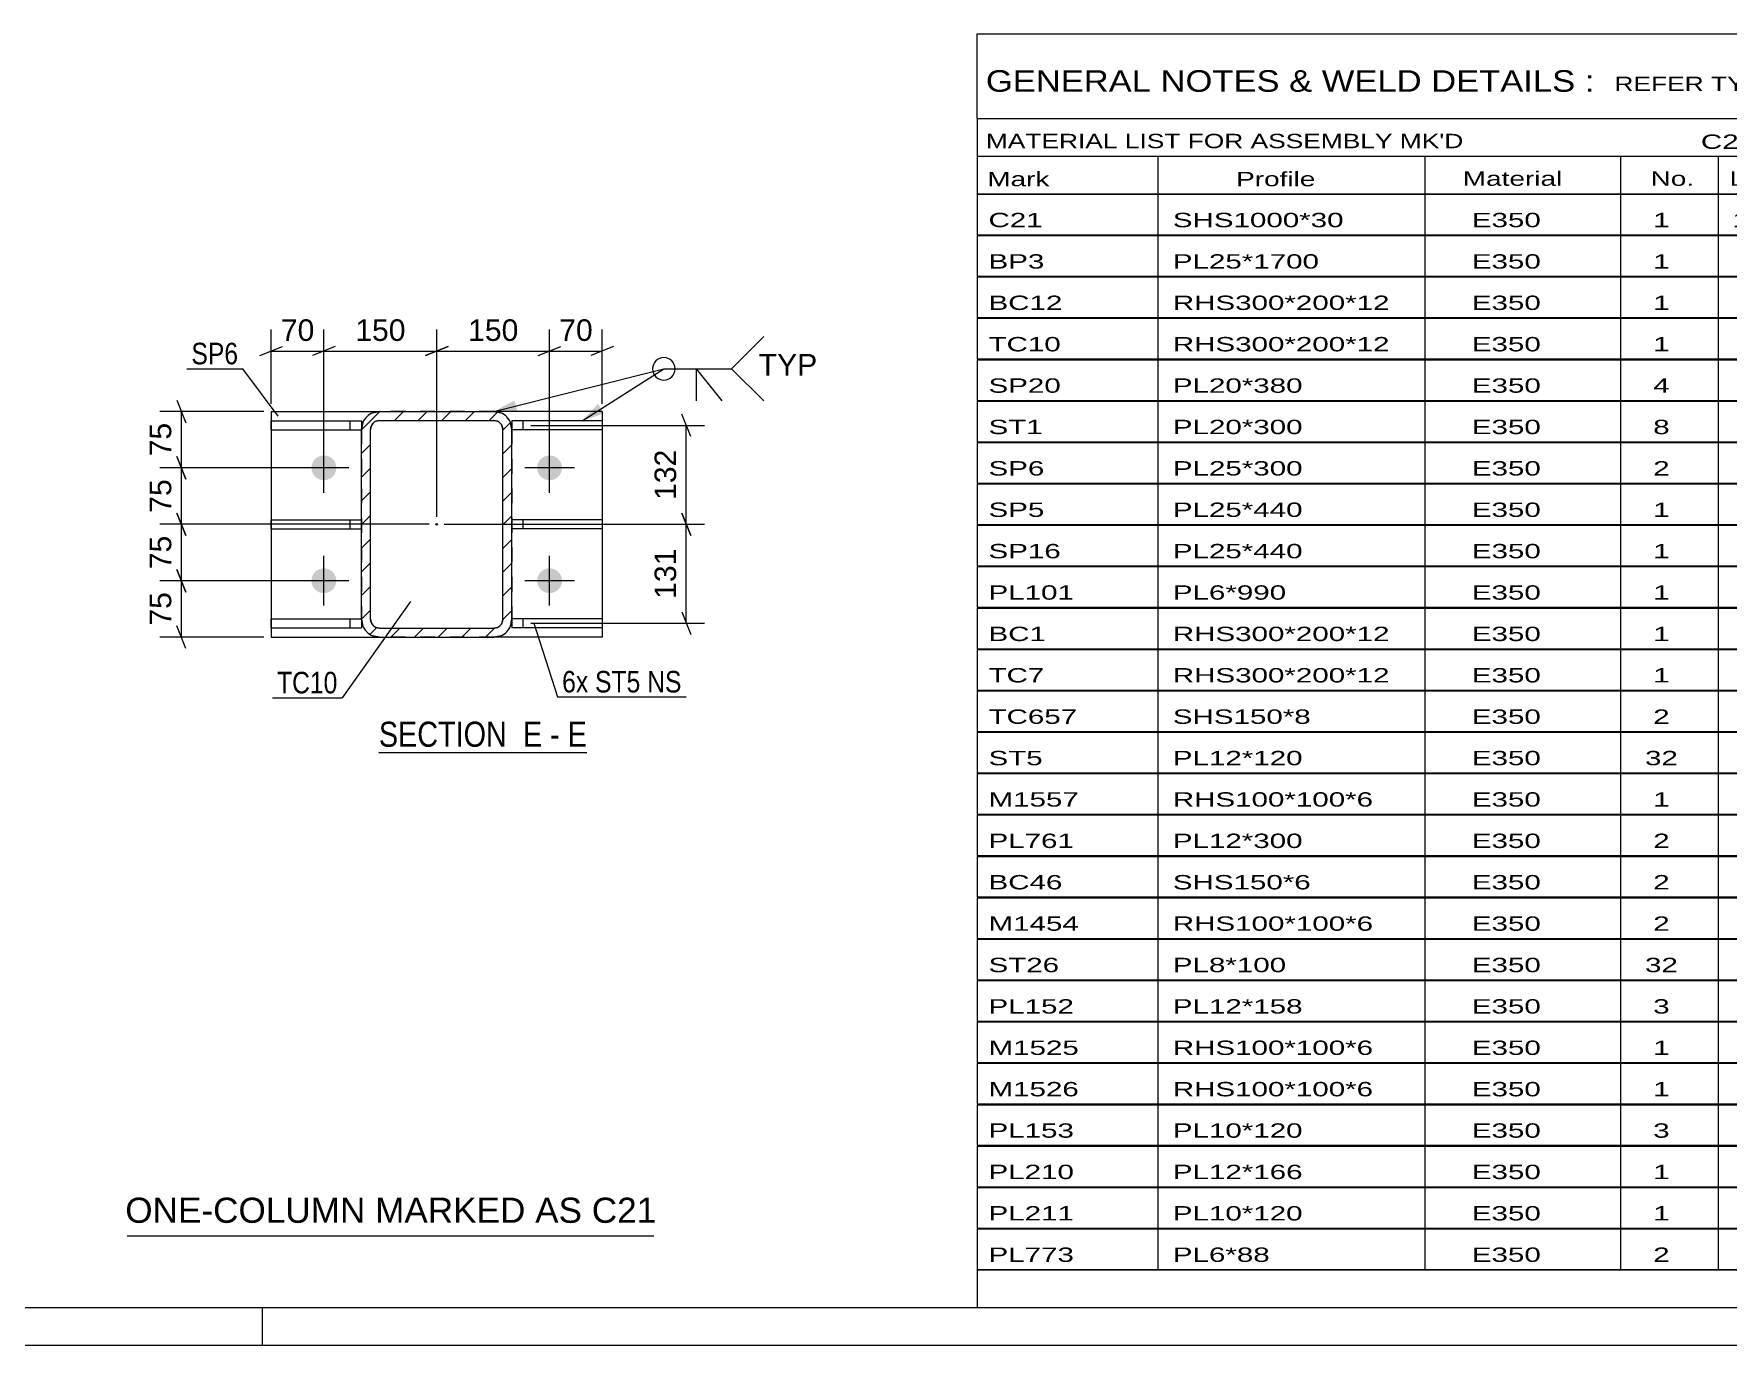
# Model space of a CAD drawing. Header units: millimetres. Extents: x -213 to 628, y -245 to 349.
# Drawn here: x 177.6 to 402.8, y -244.9 to -70.7 of the extents above; entities that cross this region are included whole.
import ezdxf

# ---------------------------------------------------------------- set-up
doc = ezdxf.new("R2010")
doc.units = ezdxf.units.MM
doc.linetypes.add('DXK_LINE_DOT2', pattern=[3.9198, 1.9599, -1.9599])
doc.linetypes.add('DXK_LINE_DOT3', pattern=[5.9187, 2.979, -0.9799, 0.9799, -0.9799])
doc.styles.add('Arial', font='arial.ttf', dxfattribs={"height": 0.2})
doc.styles.add('Arial Narrow', font='ARIALN.TTF', dxfattribs={"height": 0.2})

# ---------------------------------------------------------------- blocks, each defined once
blk = doc.blocks.new('Unknown-339279055-1134')
at = {"color": 5, "linetype": 'Continuous'}
for p, q in [((-208.01, -239.93), (622.99, -239.93)), ((207.99, -244.93), (207.99, -239.93)), ((-213.01, -244.93), (627.99, -244.93))]:
    blk.add_line(p, q, dxfattribs=at)
blk = doc.blocks.new('Unknown-339279055-23 - 25397')
at = {"color": 6, "linetype": 'Continuous'}
blk.add_line((223.46, -166.17), (251.11, -166.17), dxfattribs=at)
at = {"color": 0, "linetype": 'Continuous'}
blk.add_wipeout([(241.57, -165.42), (241.57, -161.92), (223.46, -161.92), (223.46, -165.42)], dxfattribs=at)
at = {"color": 7, "linetype": 'Continuous', "style": 'Arial Narrow'}
blk.add_text('SECTION ', height=3.34, dxfattribs=at).set_placement((223.46, -165.42))
at = {"color": 0, "linetype": 'Continuous'}
blk.add_wipeout([(245.17, -165.42), (245.17, -161.92), (242.62, -161.92), (242.62, -165.42)], dxfattribs=at)
at = {"color": 7, "linetype": 'Continuous', "style": 'Arial Narrow'}
blk.add_text('E', height=3.34, dxfattribs=at).set_placement((242.62, -165.42))
at = {"color": 0, "linetype": 'Continuous'}
blk.add_wipeout([(247.5, -165.42), (247.5, -161.92), (246.22, -161.92), (246.22, -165.42)], dxfattribs=at)
at = {"color": 7, "linetype": 'Continuous', "style": 'Arial Narrow'}
blk.add_text('-', height=3.34, dxfattribs=at).set_placement((246.22, -165.42))
at = {"color": 0, "linetype": 'Continuous'}
blk.add_wipeout([(251.11, -165.42), (251.11, -161.92), (248.55, -161.92), (248.55, -165.42)], dxfattribs=at)
at = {"color": 7, "linetype": 'Continuous', "style": 'Arial Narrow'}
blk.add_text('E', height=3.34, dxfattribs=at).set_placement((248.55, -165.42))
blk = doc.blocks.new('Part-339279055-25435 - 25397')
at = {"color": 2, "linetype": 'Continuous'}
for p, q in [((209.15, -136.45), (209.15, -135.25)), ((209.15, -135.25), (221.15, -135.25)), ((209.15, -136.45), (221.15, -136.45))]:
    blk.add_line(p, q, dxfattribs=at)
at = {"color": 7, "linetype": 'DXK_LINE_DOT2'}
for p, q in [((219.65, -136.45), (219.65, -135.25)), ((221.15, -135.25), (221.15, -136.45))]:
    blk.add_line(p, q, dxfattribs=at)
blk = doc.blocks.new('Part-339279055-25403 - 25397')
at = {"linetype": 'Continuous'}
h = blk.add_hatch(dxfattribs=at)
h.set_pattern_fill('', scale=0.7, style=0, pattern_type=0)
h.set_pattern_definition([(45, (221.1531, -148.4467), (-1.57154, 1.57154), [])])
h.paths.add_polyline_path([(221.15, -123.25), (221.15, -148.45), (221.34, -149.37), (221.86, -150.14), (222.63, -150.66), (223.55, -150.85), (238.75, -150.85), (239.67, -150.66), (240.45, -150.14), (240.97, -149.37), (241.15, -148.45), (241.15, -123.25), (240.97, -122.33), (240.45, -121.55), (239.67, -121.03), (238.75, -120.85), (223.55, -120.85), (222.63, -121.03), (221.86, -121.55), (221.34, -122.33)])
h.paths.add_polyline_path([(222.7, -122.4), (223.09, -122.14), (223.55, -122.05), (238.75, -122.05), (239.21, -122.14), (239.6, -122.4), (239.86, -122.79), (239.95, -123.25), (239.95, -148.45), (239.86, -148.91), (239.6, -149.3), (239.21, -149.56), (238.75, -149.65), (223.55, -149.65), (223.09, -149.56), (222.7, -149.3), (222.44, -148.91), (222.35, -148.45), (222.35, -123.25), (222.44, -122.79)])
blk.add_hatch(color=246, dxfattribs=at).paths.add_polyline_path([(231.15, -135.95, -1), (231.15, -135.75, -1)])
at = {"color": 7, "linetype": 'DXK_LINE_DOT2'}
for p, q in [((222.63, -121.03), (223.55, -120.85)), ((223.55, -120.85), (238.75, -120.85)), ((238.75, -120.85), (239.67, -121.03)), ((221.15, -123.25), (221.34, -122.33)), ((221.15, -123.25), (221.15, -148.45)), ((222.44, -122.79), (222.35, -123.25)), ((222.35, -148.45), (222.35, -123.25)), ((223.55, -122.05), (223.09, -122.14)), ((223.55, -122.05), (238.75, -122.05)), ((239.21, -122.14), (238.75, -122.05)), ((239.95, -123.25), (239.86, -122.79)), ((239.95, -148.45), (239.95, -123.25)), ((240.97, -122.33), (241.15, -123.25)), ((241.15, -123.25), (241.15, -148.45)), ((221.34, -149.37), (221.15, -148.45)), ((222.35, -148.45), (222.44, -148.91)), ((239.86, -148.91), (239.95, -148.45)), ((241.15, -148.45), (240.97, -149.37)), ((223.55, -150.85), (222.63, -150.66)), ((223.09, -149.56), (223.55, -149.65)), ((223.55, -149.65), (238.75, -149.65)), ((223.55, -150.85), (238.75, -150.85)), ((238.75, -149.65), (239.21, -149.56)), ((239.67, -150.66), (238.75, -150.85))]:
    blk.add_line(p, q, dxfattribs=at)
at = {"color": 2, "linetype": 'Continuous'}
for p, q in [((223.55, -120.85), (222.63, -121.03)), ((223.55, -120.85), (238.75, -120.85)), ((239.67, -121.03), (238.75, -120.85)), ((221.34, -122.33), (221.15, -123.25)), ((221.15, -148.45), (221.15, -123.25)), ((222.35, -123.25), (222.44, -122.79)), ((222.35, -148.45), (222.35, -123.25)), ((223.09, -122.14), (223.55, -122.05)), ((223.55, -122.05), (238.75, -122.05)), ((238.75, -122.05), (239.21, -122.14)), ((239.86, -122.79), (239.95, -123.25)), ((239.95, -148.45), (239.95, -123.25)), ((241.15, -123.25), (240.97, -122.33)), ((241.15, -148.45), (241.15, -123.25)), ((221.15, -148.45), (221.34, -149.37)), ((222.44, -148.91), (222.35, -148.45)), ((239.95, -148.45), (239.86, -148.91)), ((240.97, -149.37), (241.15, -148.45)), ((222.63, -150.66), (223.55, -150.85)), ((223.55, -149.65), (223.09, -149.56)), ((223.55, -149.65), (238.75, -149.65)), ((223.55, -150.85), (238.75, -150.85)), ((239.21, -149.56), (238.75, -149.65)), ((238.75, -150.85), (239.67, -150.66))]:
    blk.add_line(p, q, dxfattribs=at)
at = {"color": 7, "linetype": 'DXK_LINE_DOT3'}
blk.add_line((231.15, -135.85), (231.15, -135.85), dxfattribs=at)
at = {"color": 246, "linetype": 'DXK_LINE_DOT2'}
blk.add_line((231.15, -135.85), (231.15, -135.85), dxfattribs=at)
at = {"color": 246, "linetype": 'Continuous'}
blk.add_circle((231.15, -135.85), 0.1, dxfattribs=at)
at = {"color": 7, "linetype": 'DXK_LINE_DOT2'}
for centre, radius, start, end in [((223.55, -123.25), 2.4, 112.5, 157.5), ((238.75, -123.25), 2.4, 22.5, 67.5), ((223.55, -123.25), 1.2, 112.5, 157.5), ((238.75, -123.25), 1.2, 22.5, 67.5), ((223.55, -148.45), 2.4, 202.5, 247.5), ((223.55, -148.45), 1.2, 202.5, 247.5), ((238.75, -148.45), 1.2, 292.5, 337.5), ((238.75, -148.45), 2.4, 292.5, 337.5)]:
    blk.add_arc(centre, radius, start, end, dxfattribs=at)
at = {"color": 2, "linetype": 'Continuous'}
for centre, radius, start, end in [((223.55, -123.25), 2.4, 112.5, 157.5), ((238.75, -123.25), 2.4, 22.5, 67.5), ((223.55, -123.25), 1.2, 112.5, 157.5), ((238.75, -123.25), 1.2, 22.5, 67.5), ((223.55, -148.45), 2.4, 202.5, 247.5), ((223.55, -148.45), 1.2, 202.5, 247.5), ((238.75, -148.45), 1.2, 292.5, 337.5), ((238.75, -148.45), 2.4, 292.5, 337.5)]:
    blk.add_arc(centre, radius, start, end, dxfattribs=at)
blk = doc.blocks.new('Part-339279055-25438 - 25397')
at = {"color": 2, "linetype": 'Continuous'}
for p, q in [((253.15, -135.25), (241.15, -135.25)), ((253.15, -136.45), (241.15, -136.45)), ((253.15, -135.25), (253.15, -136.45))]:
    blk.add_line(p, q, dxfattribs=at)
at = {"color": 7, "linetype": 'DXK_LINE_DOT2'}
for p, q in [((241.15, -135.25), (241.15, -136.45)), ((242.65, -136.45), (242.65, -135.25))]:
    blk.add_line(p, q, dxfattribs=at)
blk = doc.blocks.new('Part-339279055-25406 - 25397')
at = {"color": 2, "linetype": 'Continuous'}
for p, q in [((209.15, -120.85), (209.15, -150.85)), ((209.15, -120.85), (223.55, -120.85)), ((253.15, -120.85), (238.75, -120.85)), ((253.15, -120.85), (253.15, -150.85)), ((209.15, -150.85), (223.55, -150.85)), ((253.15, -150.85), (238.75, -150.85))]:
    blk.add_line(p, q, dxfattribs=at)
at = {"color": 7, "linetype": 'DXK_LINE_DOT2'}
for p, q in [((238.75, -120.85), (223.55, -120.85)), ((238.75, -150.85), (223.55, -150.85))]:
    blk.add_line(p, q, dxfattribs=at)
blk = doc.blocks.new('Part-339279055-25436 - 25397')
at = {"color": 2, "linetype": 'Continuous'}
for p, q in [((209.15, -123.3), (209.15, -122.1)), ((209.15, -122.1), (221.15, -122.1)), ((209.15, -123.3), (221.15, -123.3)), ((221.15, -122.1), (221.15, -123.25))]:
    blk.add_line(p, q, dxfattribs=at)
at = {"color": 7, "linetype": 'DXK_LINE_DOT2'}
for p, q in [((219.65, -123.3), (219.65, -122.1)), ((221.15, -123.25), (221.15, -123.3))]:
    blk.add_line(p, q, dxfattribs=at)
blk = doc.blocks.new('Part-339279055-25437 - 25397')
at = {"color": 2, "linetype": 'Continuous'}
for p, q in [((209.15, -149.6), (209.15, -148.4)), ((209.15, -148.4), (221.15, -148.4)), ((221.15, -148.45), (221.15, -149.6)), ((209.15, -149.6), (221.15, -149.6))]:
    blk.add_line(p, q, dxfattribs=at)
at = {"color": 7, "linetype": 'DXK_LINE_DOT2'}
for p, q in [((219.65, -149.6), (219.65, -148.4)), ((221.15, -148.45), (221.15, -148.4)), ((221.15, -148.4), (221.15, -148.45))]:
    blk.add_line(p, q, dxfattribs=at)
blk = doc.blocks.new('Part-339279055-25439 - 25397')
at = {"color": 2, "linetype": 'Continuous'}
for p, q in [((253.15, -122.1), (241.15, -122.1)), ((241.15, -122.1), (241.15, -123.25)), ((253.15, -123.3), (241.15, -123.3)), ((253.15, -122.1), (253.15, -123.3))]:
    blk.add_line(p, q, dxfattribs=at)
at = {"color": 7, "linetype": 'DXK_LINE_DOT2'}
for p, q in [((241.15, -123.25), (241.15, -123.3)), ((242.65, -123.3), (242.65, -122.1))]:
    blk.add_line(p, q, dxfattribs=at)
blk = doc.blocks.new('Part-339279055-25440 - 25397')
at = {"color": 2, "linetype": 'Continuous'}
for p, q in [((253.15, -148.4), (241.15, -148.4)), ((241.15, -148.45), (241.15, -149.6)), ((253.15, -148.4), (253.15, -149.6)), ((253.15, -149.6), (241.15, -149.6))]:
    blk.add_line(p, q, dxfattribs=at)
at = {"color": 7, "linetype": 'DXK_LINE_DOT2'}
for p, q in [((241.15, -148.45), (241.15, -148.4)), ((241.15, -148.4), (241.15, -148.45)), ((242.65, -149.6), (242.65, -148.4))]:
    blk.add_line(p, q, dxfattribs=at)
blk = doc.blocks.new('Bolt-339279055-25512 - 25397')
at = {"linetype": 'Continuous'}
for points in [[(214.5, -128.35, -1), (217.8, -128.35, -1)], [(244.5, -128.35, -1), (247.8, -128.35, -1)], [(214.5, -143.35, -1), (217.8, -143.35, -1)], [(244.5, -143.35, -1), (247.8, -143.35, -1)]]:
    blk.add_hatch(color=1, dxfattribs=at).paths.add_polyline_path(points)
at = {"color": 1, "linetype": 'Continuous'}
for p, q in [((216.15, -131.65), (216.15, -125.05)), ((246.15, -131.65), (246.15, -125.05)), ((219.45, -128.35), (212.85, -128.35)), ((249.45, -128.35), (242.85, -128.35)), ((216.15, -146.65), (216.15, -140.05)), ((246.15, -146.65), (246.15, -140.05)), ((219.45, -143.35), (212.85, -143.35)), ((249.45, -143.35), (242.85, -143.35))]:
    blk.add_line(p, q, dxfattribs=at)
blk = doc.blocks.new('StraightDimension-339279055-25718 - 25397')
at = {"color": 7, "linetype": 'Continuous'}
for p, q in [((209.15, -119.85), (209.15, -109.98)), ((216.15, -127.35), (216.15, -109.98)), ((207.65, -113.43), (210.65, -112.23)), ((217.65, -112.23), (214.65, -113.43)), ((209.15, -112.83), (216.15, -112.83))]:
    blk.add_line(p, q, dxfattribs=at)
at = {"color": 0}
blk.add_wipeout([(215.48, -112.08), (215.48, -107.88), (209.83, -107.88), (209.83, -112.08)], dxfattribs=at)
at = {"color": 3, "style": 'Arial'}
blk.add_text('70', height=2.865, dxfattribs=at).set_placement((210.43, -111.48))
blk = doc.blocks.new('StraightDimension-339279055-25862 - 25397')
at = {"color": 7, "linetype": 'Continuous'}
for p, q in [((264.92, -124.2), (263.72, -121.2)), ((243.65, -122.7), (266.72, -122.7)), ((264.32, -135.85), (264.32, -122.7)), ((263.72, -134.35), (264.92, -137.35)), ((232.15, -135.85), (266.72, -135.85))]:
    blk.add_line(p, q, dxfattribs=at)
at = {"color": 0}
blk.add_wipeout([(263.57, -125.34), (259.37, -125.34), (259.37, -133.21), (263.57, -133.21)], dxfattribs=at)
at = {"color": 3, "style": 'Arial'}
blk.add_text('132', height=2.865, rotation=90.0002, dxfattribs=at).set_placement((262.97, -132.61))
blk = doc.blocks.new('StraightDimension-339279055-25715 - 25397')
at = {"color": 7, "linetype": 'Continuous'}
for p, q in [((246.15, -127.35), (246.15, -109.98)), ((253.15, -119.85), (253.15, -109.98)), ((244.65, -113.43), (247.65, -112.23)), ((254.65, -112.23), (251.65, -113.43)), ((246.15, -112.83), (253.15, -112.83))]:
    blk.add_line(p, q, dxfattribs=at)
at = {"color": 0}
blk.add_wipeout([(252.48, -112.08), (252.48, -107.88), (246.83, -107.88), (246.83, -112.08)], dxfattribs=at)
at = {"color": 3, "style": 'Arial'}
blk.add_text('70', height=2.865, dxfattribs=at).set_placement((247.43, -111.48))
blk = doc.blocks.new('StraightDimension-339279055-25716 - 25397')
at = {"color": 7, "linetype": 'Continuous'}
for p, q in [((231.15, -134.85), (231.15, -109.98)), ((246.15, -127.35), (246.15, -109.98)), ((232.65, -112.23), (229.65, -113.43)), ((244.65, -113.43), (247.65, -112.23)), ((231.15, -112.83), (246.15, -112.83))]:
    blk.add_line(p, q, dxfattribs=at)
at = {"color": 0}
blk.add_wipeout([(242.59, -112.08), (242.59, -107.88), (234.72, -107.88), (234.72, -112.08)], dxfattribs=at)
at = {"color": 3, "style": 'Arial'}
blk.add_text('150', height=2.865, dxfattribs=at).set_placement((235.32, -111.48))
blk = doc.blocks.new('StraightDimension-339279055-25717 - 25397')
at = {"color": 7, "linetype": 'Continuous'}
for p, q in [((216.15, -127.35), (216.15, -109.98)), ((231.15, -134.85), (231.15, -109.98)), ((217.65, -112.23), (214.65, -113.43)), ((229.65, -113.43), (232.65, -112.23)), ((216.15, -112.83), (231.15, -112.83))]:
    blk.add_line(p, q, dxfattribs=at)
at = {"color": 0}
blk.add_wipeout([(227.59, -112.08), (227.59, -107.88), (219.72, -107.88), (219.72, -112.08)], dxfattribs=at)
at = {"color": 3, "style": 'Arial'}
blk.add_text('150', height=2.865, dxfattribs=at).set_placement((220.32, -111.48))
blk = doc.blocks.new('StraightDimension-339279055-25815 - 25397')
at = {"color": 7, "linetype": 'Continuous'}
for p, q in [((196.61, -119.35), (197.81, -122.35)), ((208.15, -120.85), (194.36, -120.85)), ((197.21, -128.35), (197.21, -120.85)), ((215.15, -128.35), (194.36, -128.35)), ((197.81, -129.85), (196.61, -126.85))]:
    blk.add_line(p, q, dxfattribs=at)
at = {"color": 0}
blk.add_wipeout([(196.46, -121.77), (192.26, -121.77), (192.26, -127.42), (196.46, -127.42)], dxfattribs=at)
at = {"color": 3, "style": 'Arial'}
blk.add_text('75', height=2.865, rotation=90.0002, dxfattribs=at).set_placement((195.86, -126.82))
blk = doc.blocks.new('StraightDimension-339279055-25816 - 25397')
at = {"color": 7, "linetype": 'Continuous'}
for p, q in [((215.15, -128.35), (194.36, -128.35)), ((196.61, -126.85), (197.81, -129.85)), ((197.21, -135.85), (197.21, -128.35)), ((197.81, -137.35), (196.61, -134.35)), ((230.15, -135.85), (194.36, -135.85))]:
    blk.add_line(p, q, dxfattribs=at)
at = {"color": 0}
blk.add_wipeout([(196.46, -129.27), (192.26, -129.27), (192.26, -134.92), (196.46, -134.92)], dxfattribs=at)
at = {"color": 3, "style": 'Arial'}
blk.add_text('75', height=2.865, rotation=90.0002, dxfattribs=at).set_placement((195.86, -134.32))
blk = doc.blocks.new('StraightDimension-339279055-25817 - 25397')
at = {"color": 7, "linetype": 'Continuous'}
for p, q in [((196.61, -134.35), (197.81, -137.35)), ((230.15, -135.85), (194.36, -135.85)), ((197.21, -143.35), (197.21, -135.85)), ((197.81, -144.85), (196.61, -141.85)), ((215.15, -143.35), (194.36, -143.35))]:
    blk.add_line(p, q, dxfattribs=at)
at = {"color": 0}
blk.add_wipeout([(196.46, -136.77), (192.26, -136.77), (192.26, -142.42), (196.46, -142.42)], dxfattribs=at)
at = {"color": 3, "style": 'Arial'}
blk.add_text('75', height=2.865, rotation=90.0002, dxfattribs=at).set_placement((195.86, -141.82))
blk = doc.blocks.new('StraightDimension-339279055-25818 - 25397')
at = {"color": 7, "linetype": 'Continuous'}
for p, q in [((196.61, -141.85), (197.81, -144.85)), ((215.15, -143.35), (194.36, -143.35)), ((197.21, -150.85), (197.21, -143.35)), ((208.15, -150.85), (194.36, -150.85)), ((197.81, -152.35), (196.61, -149.35))]:
    blk.add_line(p, q, dxfattribs=at)
at = {"color": 0}
blk.add_wipeout([(196.46, -144.27), (192.26, -144.27), (192.26, -149.92), (196.46, -149.92)], dxfattribs=at)
at = {"color": 3, "style": 'Arial'}
blk.add_text('75', height=2.865, rotation=90.0002, dxfattribs=at).set_placement((195.86, -149.32))
blk = doc.blocks.new('StraightDimension-339279055-25863 - 25397')
at = {"color": 7, "linetype": 'Continuous'}
for p, q in [((264.92, -137.35), (263.72, -134.35)), ((232.15, -135.85), (266.72, -135.85)), ((264.32, -149), (264.32, -135.85)), ((263.72, -147.5), (264.92, -150.5)), ((243.65, -149), (266.72, -149))]:
    blk.add_line(p, q, dxfattribs=at)
at = {"color": 0}
blk.add_wipeout([(263.57, -138.49), (259.37, -138.49), (259.37, -146.36), (263.57, -146.36)], dxfattribs=at)
at = {"color": 3, "style": 'Arial'}
blk.add_text('131', height=2.865, rotation=90.0002, dxfattribs=at).set_placement((262.97, -145.76))
blk = doc.blocks.new('Unknown-339279055-30834')
at = {"color": 7, "linetype": 'Continuous'}
blk.add_line((189.99, -230.43), (259.99, -230.43), dxfattribs=at)
at = {"color": 7, "style": 'Arial'}
blk.add_text('ONE-COLUMN MARKED AS C21', height=3.3428, dxfattribs=at).set_placement((189.75, -228.68))
blk = doc.blocks.new('Unknown-339279055-30833')
at = {"color": 7, "linetype": 'Continuous'}
for p, q in [((302.99, -70.68), (462.99, -70.68)), ((302.99, -81.93), (302.99, -70.68)), ((462.99, -70.68), (462.99, -81.93)), ((302.99, -81.93), (462.99, -81.93)), ((302.99, -81.93), (302.99, -86.93)), ((462.99, -81.93), (462.99, -86.93)), ((302.99, -86.93), (462.99, -86.93)), ((302.99, -86.93), (302.99, -91.93)), ((326.99, -86.93), (326.99, -91.93)), ((362.49, -86.93), (362.49, -91.93)), ((388.49, -86.93), (388.49, -91.93)), ((401.49, -86.93), (401.49, -91.93)), ((418.99, -86.93), (418.99, -91.93)), ((440.99, -86.93), (440.99, -91.93)), ((462.99, -86.93), (462.99, -91.93)), ((302.99, -91.93), (462.99, -91.93)), ((302.99, -91.98), (302.99, -97.38)), ((302.99, -91.98), (462.99, -91.98)), ((326.99, -91.93), (326.99, -97.43)), ((362.49, -91.93), (362.49, -97.43)), ((388.49, -91.93), (388.49, -97.43)), ((401.49, -91.93), (401.49, -97.43)), ((418.99, -91.93), (418.99, -97.43)), ((440.99, -91.93), (440.99, -97.43)), ((462.99, -91.98), (462.99, -97.38)), ((302.99, -97.38), (462.99, -97.38)), ((302.99, -97.48), (302.99, -102.88)), ((302.99, -97.48), (462.99, -97.48)), ((326.99, -97.43), (326.99, -102.93)), ((362.49, -97.43), (362.49, -102.93)), ((388.49, -97.43), (388.49, -102.93)), ((401.49, -97.43), (401.49, -102.93)), ((418.99, -97.43), (418.99, -102.93)), ((440.99, -97.43), (440.99, -102.93)), ((462.99, -97.48), (462.99, -102.88)), ((302.99, -102.88), (462.99, -102.88)), ((302.99, -102.98), (302.99, -108.38)), ((302.99, -102.98), (462.99, -102.98)), ((326.99, -102.93), (326.99, -108.43)), ((362.49, -102.93), (362.49, -108.43)), ((388.49, -102.93), (388.49, -108.43)), ((401.49, -102.93), (401.49, -108.43)), ((418.99, -102.93), (418.99, -108.43)), ((440.99, -102.93), (440.99, -108.43)), ((462.99, -102.98), (462.99, -108.38)), ((302.99, -108.38), (462.99, -108.38)), ((302.99, -108.48), (302.99, -113.88)), ((302.99, -108.48), (462.99, -108.48)), ((326.99, -108.43), (326.99, -113.93)), ((362.49, -108.43), (362.49, -113.93)), ((388.49, -108.43), (388.49, -113.93)), ((401.49, -108.43), (401.49, -113.93)), ((418.99, -108.43), (418.99, -113.93)), ((440.99, -108.43), (440.99, -113.93)), ((462.99, -108.48), (462.99, -113.88)), ((302.99, -113.88), (462.99, -113.88)), ((302.99, -113.98), (302.99, -119.38)), ((302.99, -113.98), (462.99, -113.98)), ((326.99, -113.93), (326.99, -119.43)), ((362.49, -113.93), (362.49, -119.43)), ((388.49, -113.93), (388.49, -119.43)), ((401.49, -113.93), (401.49, -119.43)), ((418.99, -113.93), (418.99, -119.43)), ((440.99, -113.93), (440.99, -119.43)), ((462.99, -113.98), (462.99, -119.38)), ((302.99, -119.38), (462.99, -119.38)), ((302.99, -119.48), (302.99, -124.88)), ((302.99, -119.48), (462.99, -119.48)), ((326.99, -119.43), (326.99, -124.93)), ((362.49, -119.43), (362.49, -124.93)), ((388.49, -119.43), (388.49, -124.93)), ((401.49, -119.43), (401.49, -124.93)), ((418.99, -119.43), (418.99, -124.93)), ((440.99, -119.43), (440.99, -124.93)), ((462.99, -119.48), (462.99, -124.88)), ((302.99, -124.88), (462.99, -124.88)), ((302.99, -124.98), (302.99, -130.38)), ((302.99, -124.98), (462.99, -124.98)), ((326.99, -124.93), (326.99, -130.43)), ((362.49, -124.93), (362.49, -130.43)), ((388.49, -124.93), (388.49, -130.43)), ((401.49, -124.93), (401.49, -130.43)), ((418.99, -124.93), (418.99, -130.43)), ((440.99, -124.93), (440.99, -130.43)), ((462.99, -124.98), (462.99, -130.38)), ((302.99, -130.38), (462.99, -130.38)), ((302.99, -130.48), (302.99, -135.88)), ((302.99, -130.48), (462.99, -130.48)), ((326.99, -130.43), (326.99, -135.93)), ((362.49, -130.43), (362.49, -135.93)), ((388.49, -130.43), (388.49, -135.93)), ((401.49, -130.43), (401.49, -135.93)), ((418.99, -130.43), (418.99, -135.93)), ((440.99, -130.43), (440.99, -135.93)), ((462.99, -130.48), (462.99, -135.88)), ((302.99, -135.88), (462.99, -135.88)), ((302.99, -135.98), (302.99, -141.38)), ((302.99, -135.98), (462.99, -135.98)), ((326.99, -135.93), (326.99, -141.43)), ((362.49, -135.93), (362.49, -141.43)), ((388.49, -135.93), (388.49, -141.43)), ((401.49, -135.93), (401.49, -141.43)), ((418.99, -135.93), (418.99, -141.43)), ((440.99, -135.93), (440.99, -141.43)), ((462.99, -135.98), (462.99, -141.38)), ((302.99, -141.38), (462.99, -141.38)), ((302.99, -141.48), (302.99, -146.88)), ((302.99, -141.48), (462.99, -141.48)), ((326.99, -141.43), (326.99, -146.93)), ((362.49, -141.43), (362.49, -146.93)), ((388.49, -141.43), (388.49, -146.93)), ((401.49, -141.43), (401.49, -146.93)), ((418.99, -141.43), (418.99, -146.93)), ((440.99, -141.43), (440.99, -146.93)), ((462.99, -141.48), (462.99, -146.88)), ((302.99, -146.88), (462.99, -146.88)), ((302.99, -146.98), (302.99, -152.38)), ((302.99, -146.98), (462.99, -146.98)), ((326.99, -146.93), (326.99, -152.43)), ((362.49, -146.93), (362.49, -152.43)), ((388.49, -146.93), (388.49, -152.43)), ((401.49, -146.93), (401.49, -152.43)), ((418.99, -146.93), (418.99, -152.43)), ((440.99, -146.93), (440.99, -152.43)), ((462.99, -146.98), (462.99, -152.38)), ((302.99, -152.38), (462.99, -152.38)), ((302.99, -152.48), (302.99, -157.88)), ((302.99, -152.48), (462.99, -152.48)), ((326.99, -152.43), (326.99, -157.93)), ((362.49, -152.43), (362.49, -157.93)), ((388.49, -152.43), (388.49, -157.93)), ((401.49, -152.43), (401.49, -157.93)), ((418.99, -152.43), (418.99, -157.93)), ((440.99, -152.43), (440.99, -157.93)), ((462.99, -152.48), (462.99, -157.88)), ((302.99, -157.88), (462.99, -157.88)), ((302.99, -157.98), (302.99, -163.38)), ((302.99, -157.98), (462.99, -157.98)), ((326.99, -157.93), (326.99, -163.43)), ((362.49, -157.93), (362.49, -163.43)), ((388.49, -157.93), (388.49, -163.43)), ((401.49, -157.93), (401.49, -163.43)), ((418.99, -157.93), (418.99, -163.43)), ((440.99, -157.93), (440.99, -163.43)), ((462.99, -157.98), (462.99, -163.38)), ((302.99, -163.38), (462.99, -163.38)), ((302.99, -163.48), (302.99, -168.88)), ((302.99, -163.48), (462.99, -163.48)), ((326.99, -163.43), (326.99, -168.93)), ((362.49, -163.43), (362.49, -168.93)), ((388.49, -163.43), (388.49, -168.93)), ((401.49, -163.43), (401.49, -168.93)), ((418.99, -163.43), (418.99, -168.93)), ((440.99, -163.43), (440.99, -168.93)), ((462.99, -163.48), (462.99, -168.88)), ((302.99, -168.88), (462.99, -168.88)), ((302.99, -168.98), (302.99, -174.38)), ((302.99, -168.98), (462.99, -168.98)), ((326.99, -168.93), (326.99, -174.43)), ((362.49, -168.93), (362.49, -174.43)), ((388.49, -168.93), (388.49, -174.43)), ((401.49, -168.93), (401.49, -174.43)), ((418.99, -168.93), (418.99, -174.43)), ((440.99, -168.93), (440.99, -174.43)), ((462.99, -168.98), (462.99, -174.38)), ((302.99, -174.38), (462.99, -174.38)), ((302.99, -174.48), (302.99, -179.88)), ((302.99, -174.48), (462.99, -174.48)), ((326.99, -174.43), (326.99, -179.93)), ((362.49, -174.43), (362.49, -179.93)), ((388.49, -174.43), (388.49, -179.93)), ((401.49, -174.43), (401.49, -179.93)), ((418.99, -174.43), (418.99, -179.93)), ((440.99, -174.43), (440.99, -179.93)), ((462.99, -174.48), (462.99, -179.88)), ((302.99, -179.88), (462.99, -179.88)), ((302.99, -179.98), (302.99, -185.38)), ((302.99, -179.98), (462.99, -179.98)), ((326.99, -179.93), (326.99, -185.43)), ((362.49, -179.93), (362.49, -185.43)), ((388.49, -179.93), (388.49, -185.43)), ((401.49, -179.93), (401.49, -185.43)), ((418.99, -179.93), (418.99, -185.43)), ((440.99, -179.93), (440.99, -185.43)), ((462.99, -179.98), (462.99, -185.38)), ((302.99, -185.38), (462.99, -185.38)), ((302.99, -185.48), (302.99, -190.88)), ((302.99, -185.48), (462.99, -185.48)), ((326.99, -185.43), (326.99, -190.93)), ((362.49, -185.43), (362.49, -190.93)), ((388.49, -185.43), (388.49, -190.93)), ((401.49, -185.43), (401.49, -190.93)), ((418.99, -185.43), (418.99, -190.93)), ((440.99, -185.43), (440.99, -190.93)), ((462.99, -185.48), (462.99, -190.88)), ((302.99, -190.88), (462.99, -190.88)), ((302.99, -190.98), (302.99, -196.38)), ((302.99, -190.98), (462.99, -190.98)), ((326.99, -190.93), (326.99, -196.43)), ((362.49, -190.93), (362.49, -196.43)), ((388.49, -190.93), (388.49, -196.43)), ((401.49, -190.93), (401.49, -196.43)), ((418.99, -190.93), (418.99, -196.43)), ((440.99, -190.93), (440.99, -196.43)), ((462.99, -190.98), (462.99, -196.38)), ((302.99, -196.38), (462.99, -196.38)), ((302.99, -196.48), (302.99, -201.88)), ((302.99, -196.48), (462.99, -196.48)), ((326.99, -196.43), (326.99, -201.93)), ((362.49, -196.43), (362.49, -201.93)), ((388.49, -196.43), (388.49, -201.93)), ((401.49, -196.43), (401.49, -201.93)), ((418.99, -196.43), (418.99, -201.93)), ((440.99, -196.43), (440.99, -201.93)), ((462.99, -196.48), (462.99, -201.88)), ((302.99, -201.88), (462.99, -201.88)), ((302.99, -201.98), (302.99, -207.38)), ((302.99, -201.98), (462.99, -201.98)), ((326.99, -201.93), (326.99, -207.43)), ((362.49, -201.93), (362.49, -207.43)), ((388.49, -201.93), (388.49, -207.43)), ((401.49, -201.93), (401.49, -207.43)), ((418.99, -201.93), (418.99, -207.43)), ((440.99, -201.93), (440.99, -207.43)), ((462.99, -201.98), (462.99, -207.38)), ((302.99, -207.38), (462.99, -207.38)), ((302.99, -207.48), (302.99, -212.88)), ((302.99, -207.48), (462.99, -207.48)), ((326.99, -207.43), (326.99, -212.93)), ((362.49, -207.43), (362.49, -212.93)), ((388.49, -207.43), (388.49, -212.93)), ((401.49, -207.43), (401.49, -212.93)), ((418.99, -207.43), (418.99, -212.93)), ((440.99, -207.43), (440.99, -212.93)), ((462.99, -207.48), (462.99, -212.88)), ((302.99, -212.88), (462.99, -212.88)), ((302.99, -212.98), (302.99, -218.38)), ((302.99, -212.98), (462.99, -212.98)), ((326.99, -212.93), (326.99, -218.43)), ((362.49, -212.93), (362.49, -218.43)), ((388.49, -212.93), (388.49, -218.43)), ((401.49, -212.93), (401.49, -218.43)), ((418.99, -212.93), (418.99, -218.43)), ((440.99, -212.93), (440.99, -218.43)), ((462.99, -212.98), (462.99, -218.38)), ((302.99, -218.38), (462.99, -218.38)), ((326.99, -218.43), (326.99, -223.93)), ((362.49, -218.43), (362.49, -223.93)), ((388.49, -218.43), (388.49, -223.93)), ((401.49, -218.43), (401.49, -223.93)), ((418.99, -218.43), (418.99, -223.93)), ((440.99, -218.43), (440.99, -223.93)), ((302.99, -218.48), (302.99, -223.88)), ((302.99, -218.48), (462.99, -218.48)), ((462.99, -218.48), (462.99, -223.88)), ((302.99, -223.88), (462.99, -223.88)), ((302.99, -223.98), (302.99, -229.38)), ((302.99, -223.98), (462.99, -223.98)), ((326.99, -223.93), (326.99, -229.43)), ((362.49, -223.93), (362.49, -229.43)), ((388.49, -223.93), (388.49, -229.43)), ((401.49, -223.93), (401.49, -229.43)), ((418.99, -223.93), (418.99, -229.43)), ((440.99, -223.93), (440.99, -229.43)), ((462.99, -223.98), (462.99, -229.38)), ((302.99, -229.38), (462.99, -229.38)), ((302.99, -229.48), (302.99, -234.88)), ((302.99, -229.48), (462.99, -229.48)), ((326.99, -229.43), (326.99, -234.93)), ((362.49, -229.43), (362.49, -234.93)), ((388.49, -229.43), (388.49, -234.93)), ((401.49, -229.43), (401.49, -234.93)), ((418.99, -229.43), (418.99, -234.93)), ((440.99, -229.43), (440.99, -234.93)), ((462.99, -229.48), (462.99, -234.88)), ((302.99, -234.88), (462.99, -234.88)), ((302.99, -234.93), (462.99, -234.93)), ((302.99, -234.93), (302.99, -239.93)), ((418.99, -234.93), (418.99, -239.93)), ((440.99, -234.93), (440.99, -239.93)), ((462.99, -234.93), (462.99, -239.93)), ((302.99, -239.93), (462.99, -239.93))]:
    blk.add_line(p, q, dxfattribs=at)
at = {"color": 7, "style": 'Arial Narrow'}
for s, height, width, p in [('GENERAL NOTES & WELD DETAILS :', 2.8633, 1.4, (304.14, -78.37)), ('REFER TYP DRAWING TYP-01', 1.9089, 1.6, (387.69, -78.27)), ("MATERIAL LIST FOR ASSEMBLY MK'D", 1.9089, 1.6, (304.14, -85.87)), ('C21', 1.909, 1.794707, (399.18, -85.96)), ('1', 1.91, 1.794707, (425.07, -85.87)), ('No. Required', 1.9089, 1.6, (434.4, -85.87)), ('Mark', 1.909, 1.7, (304.32, -90.93)), ('Profile', 1.909, 1.7, (337.4, -90.93)), ('Material', 1.909, 1.7, (367.53, -90.87)), ('No.', 1.909, 1.7, (392.49, -90.87)), ('Length', 1.909, 1.7, (402.99, -90.87)), ('Area', 1.909, 1.7, (425.49, -90.87)), ('Weight', 1.909, 1.7, (444.99, -90.87))]:
    blk.add_text(s, height=height, dxfattribs=dict(at, width=width)).set_placement(p)
at = {"color": 7, "linetype": 'Continuous', "style": 'Arial Narrow'}
for s, height, width, p in [('C21', 1.909, 1.794707, (304.49, -96.37)), ('SHS1000*30', 1.909, 1.794707, (328.99, -96.37)), ('E350', 1.909, 1.794707, (368.73, -96.37)), ('1', 1.91, 1.794707, (392.84, -96.37)), ('19087', 1.909, 1.794707, (403.38, -96.37)), ('76.5', 1.909, 1.794707, (427.12, -96.37)), ('174***', 1.909, 1.794707, (444.64, -96.37)), ('BP3', 1.909, 1.794707, (304.49, -101.87)), ('PL25*1700', 1.909, 1.794707, (328.99, -101.87)), ('E350', 1.909, 1.794707, (368.73, -101.87)), ('1', 1.91, 1.794707, (392.84, -101.87)), ('1700', 1.909, 1.794707, (405.57, -101.87)), ('6.0', 1.909, 1.794707, (429.31, -101.87)), ('567.2', 1.909, 1.794707, (445.94, -101.87)), ('BC12', 1.909, 1.794707, (304.49, -107.37)), ('RHS300*200*12', 1.9089, 1.794707, (328.99, -107.37)), ('E350', 1.909, 1.794707, (368.73, -107.37)), ('1', 1.91, 1.794707, (392.84, -107.37)), ('1075', 1.909, 1.794707, (405.57, -107.37)), ('1.1', 1.909, 1.794707, (429.31, -107.37)), ('96.4', 1.909, 1.794707, (448.13, -107.37)), ('TC10', 1.909, 1.794707, (304.49, -112.87)), ('RHS300*200*12', 1.9089, 1.794707, (328.99, -112.87)), ('E350', 1.909, 1.794707, (368.73, -112.87)), ('1', 1.91, 1.794707, (392.84, -112.87)), ('1075', 1.909, 1.794707, (405.57, -112.87)), ('1.1', 1.909, 1.794707, (429.31, -112.87)), ('96.4', 1.909, 1.794707, (448.13, -112.87)), ('SP20', 1.909, 1.794707, (304.49, -118.37)), ('PL20*380', 1.909, 1.794707, (328.99, -118.37)), ('E350', 1.909, 1.794707, (368.73, -118.37)), ('4', 1.91, 1.794707, (392.84, -118.37)), ('380', 1.909, 1.794707, (407.76, -118.37)), ('0.3', 1.909, 1.794707, (429.31, -118.37)), ('90.7', 1.909, 1.794707, (448.13, -118.37)), ('ST1', 1.909, 1.794707, (304.49, -123.87)), ('PL20*300', 1.909, 1.794707, (328.99, -123.87)), ('E350', 1.909, 1.794707, (368.73, -123.87)), ('8', 1.91, 1.794707, (392.84, -123.87)), ('300', 1.909, 1.794707, (407.76, -123.87)), ('0.1', 1.909, 1.794707, (429.31, -123.87)), ('63.6', 1.909, 1.794707, (448.13, -123.87)), ('SP6', 1.909, 1.794707, (304.49, -129.37)), ('PL25*300', 1.909, 1.794707, (328.99, -129.37)), ('E350', 1.909, 1.794707, (368.73, -129.37)), ('2', 1.91, 1.794707, (392.84, -129.37)), ('440', 1.909, 1.794707, (407.76, -129.37)), ('0.3', 1.909, 1.794707, (429.31, -129.37)), ('51.8', 1.909, 1.794707, (448.13, -129.37)), ('SP5', 1.909, 1.794707, (304.49, -134.87)), ('PL25*440', 1.909, 1.794707, (328.99, -134.87)), ('E350', 1.909, 1.794707, (368.73, -134.87)), ('1', 1.91, 1.794707, (392.84, -134.87)), ('540', 1.909, 1.794707, (407.76, -134.87)), ('0.5', 1.909, 1.794707, (429.31, -134.87)), ('46.6', 1.909, 1.794707, (448.13, -134.87)), ('SP16', 1.909, 1.794707, (304.49, -140.37)), ('PL25*440', 1.909, 1.794707, (328.99, -140.37)), ('E350', 1.909, 1.794707, (368.73, -140.37)), ('1', 1.91, 1.794707, (392.84, -140.37)), ('540', 1.909, 1.794707, (407.76, -140.37)), ('0.5', 1.909, 1.794707, (429.31, -140.37)), ('46.6', 1.909, 1.794707, (448.13, -140.37)), ('PL101', 1.909, 1.794707, (304.49, -145.87)), ('PL6*990', 1.909, 1.794707, (328.99, -145.87)), ('E350', 1.909, 1.794707, (368.73, -145.87)), ('1', 1.91, 1.794707, (392.84, -145.87)), ('990', 1.909, 1.794707, (407.76, -145.87)), ('2.0', 1.909, 1.794707, (429.31, -145.87)), ('46.2', 1.909, 1.794707, (448.13, -145.87)), ('BC1', 1.909, 1.794707, (304.49, -151.37)), ('RHS300*200*12', 1.9089, 1.794707, (328.99, -151.37)), ('E350', 1.909, 1.794707, (368.73, -151.37)), ('1', 1.91, 1.794707, (392.84, -151.37)), ('475', 1.909, 1.794707, (407.76, -151.37)), ('0.5', 1.909, 1.794707, (429.31, -151.37)), ('42.6', 1.909, 1.794707, (448.13, -151.37)), ('TC7', 1.909, 1.794707, (304.49, -156.87)), ('RHS300*200*12', 1.9089, 1.794707, (328.99, -156.87)), ('E350', 1.909, 1.794707, (368.73, -156.87)), ('1', 1.91, 1.794707, (392.84, -156.87)), ('475', 1.909, 1.794707, (407.76, -156.87)), ('0.5', 1.909, 1.794707, (429.31, -156.87)), ('42.6', 1.909, 1.794707, (448.13, -156.87)), ('TC657', 1.909, 1.794707, (304.49, -162.37)), ('SHS150*8', 1.909, 1.794707, (328.99, -162.37)), ('E350', 1.909, 1.794707, (368.73, -162.37)), ('2', 1.91, 1.794707, (392.84, -162.37)), ('600', 1.909, 1.794707, (407.76, -162.37)), ('0.3', 1.909, 1.794707, (429.31, -162.37)), ('40.9', 1.909, 1.794707, (448.13, -162.37)), ('ST5', 1.909, 1.794707, (304.49, -167.87)), ('PL12*120', 1.909, 1.794707, (328.99, -167.87)), ('E350', 1.909, 1.794707, (368.73, -167.87)), ('32', 1.909, 1.794707, (391.75, -167.87)), ('120', 1.909, 1.794707, (407.76, -167.87)), ('0.0', 1.909, 1.794707, (429.31, -167.87)), ('21.4', 1.909, 1.794707, (448.13, -167.87)), ('M1557', 1.909, 1.794707, (304.49, -173.37)), ('RHS100*100*6', 1.9089, 1.794707, (328.99, -173.37)), ('E350', 1.909, 1.794707, (368.73, -173.37)), ('1', 1.91, 1.794707, (392.84, -173.37)), ('1000', 1.909, 1.794707, (405.57, -173.37)), ('0.4', 1.909, 1.794707, (429.31, -173.37)), ('17.7', 1.909, 1.794707, (448.13, -173.37)), ('PL761', 1.909, 1.794707, (304.49, -178.87)), ('PL12*300', 1.909, 1.794707, (328.99, -178.87)), ('E350', 1.909, 1.794707, (368.73, -178.87)), ('2', 1.91, 1.794707, (392.84, -178.87)), ('310', 1.909, 1.794707, (407.76, -178.87)), ('0.2', 1.909, 1.794707, (429.31, -178.87)), ('17.5', 1.909, 1.794707, (448.13, -178.87)), ('BC46', 1.909, 1.794707, (304.49, -184.37)), ('SHS150*6', 1.909, 1.794707, (328.99, -184.37)), ('E350', 1.909, 1.794707, (368.73, -184.37)), ('2', 1.91, 1.794707, (392.84, -184.37)), ('300', 1.909, 1.794707, (407.76, -184.37)), ('0.2', 1.909, 1.794707, (429.31, -184.37)), ('14.8', 1.909, 1.794707, (448.13, -184.37)), ('M1454', 1.909, 1.794707, (304.49, -189.87)), ('RHS100*100*6', 1.9089, 1.794707, (328.99, -189.87)), ('E350', 1.909, 1.794707, (368.73, -189.87)), ('2', 1.91, 1.794707, (392.84, -189.87)), ('366', 1.909, 1.794707, (407.76, -189.87)), ('0.1', 1.909, 1.794707, (429.31, -189.87)), ('13.0', 1.909, 1.794707, (448.13, -189.87)), ('ST26', 1.909, 1.794707, (304.49, -195.37)), ('PL8*100', 1.909, 1.794707, (328.99, -195.37)), ('E350', 1.909, 1.794707, (368.73, -195.37)), ('32', 1.909, 1.794707, (391.75, -195.37)), ('115', 1.909, 1.794707, (407.76, -195.37)), ('0.0', 1.909, 1.794707, (429.31, -195.37)), ('11.3', 1.909, 1.794707, (448.13, -195.37)), ('PL152', 1.909, 1.794707, (304.49, -200.87)), ('PL12*158', 1.909, 1.794707, (328.99, -200.87)), ('E350', 1.909, 1.794707, (368.73, -200.87)), ('3', 1.91, 1.794707, (392.84, -200.87)), ('207', 1.909, 1.794707, (407.76, -200.87)), ('0.1', 1.909, 1.794707, (429.31, -200.87)), ('7.3', 1.909, 1.794707, (450.32, -200.87)), ('M1525', 1.909, 1.794707, (304.49, -206.37)), ('RHS100*100*6', 1.9089, 1.794707, (328.99, -206.37)), ('E350', 1.909, 1.794707, (368.73, -206.37)), ('1', 1.91, 1.794707, (392.84, -206.37)), ('309', 1.909, 1.794707, (407.76, -206.37)), ('0.1', 1.909, 1.794707, (429.31, -206.37)), ('5.2', 1.909, 1.794707, (450.32, -206.37)), ('M1526', 1.909, 1.794707, (304.49, -211.87)), ('RHS100*100*6', 1.9089, 1.794707, (328.99, -211.87)), ('E350', 1.909, 1.794707, (368.73, -211.87)), ('1', 1.91, 1.794707, (392.84, -211.87)), ('307', 1.909, 1.794707, (407.76, -211.87)), ('0.1', 1.909, 1.794707, (429.31, -211.87)), ('5.1', 1.909, 1.794707, (450.32, -211.87)), ('PL153', 1.909, 1.794707, (304.49, -217.37)), ('PL10*120', 1.909, 1.794707, (328.99, -217.37)), ('E350', 1.909, 1.794707, (368.73, -217.37)), ('3', 1.91, 1.794707, (392.84, -217.37)), ('158', 1.909, 1.794707, (407.76, -217.37)), ('0.0', 1.909, 1.794707, (429.31, -217.37)), ('4.5', 1.909, 1.794707, (450.32, -217.37)), ('PL210', 1.909, 1.794707, (304.49, -222.87)), ('PL12*166', 1.909, 1.794707, (328.99, -222.87)), ('E350', 1.909, 1.794707, (368.73, -222.87)), ('1', 1.91, 1.794707, (392.84, -222.87)), ('213', 1.909, 1.794707, (407.76, -222.87)), ('0.1', 1.909, 1.794707, (429.31, -222.87)), ('2.5', 1.909, 1.794707, (450.32, -222.87)), ('PL211', 1.909, 1.794707, (304.49, -228.37)), ('PL10*120', 1.909, 1.794707, (328.99, -228.37)), ('E350', 1.909, 1.794707, (368.73, -228.37)), ('1', 1.91, 1.794707, (392.84, -228.37)), ('160', 1.909, 1.794707, (407.76, -228.37)), ('0.0', 1.909, 1.794707, (429.31, -228.37)), ('1.5', 1.909, 1.794707, (450.32, -228.37)), ('PL773', 1.909, 1.794707, (304.49, -233.87)), ('PL6*88', 1.909, 1.794707, (328.99, -233.87)), ('E350', 1.909, 1.794707, (368.73, -233.87)), ('2', 1.91, 1.794707, (392.84, -233.87)), ('88', 1.909, 1.794707, (409.95, -233.87)), ('0.0', 1.909, 1.794707, (429.31, -233.87)), ('0.7', 1.909, 1.794707, (450.32, -233.87)), ('Total', 1.909, 1.7, (405.32, -238.43)), ('95.3', 1.909, 1.794707, (426.63, -238.43)), ('187***', 1.909, 1.794707, (444.64, -238.43))]:
    blk.add_text(s, height=height, dxfattribs=dict(at, width=width)).set_placement(p)
blk = doc.blocks.new('WeldMark-339279055-26068 - 25397')
at = {"linetype": 'Continuous'}
for points in [[(241.85, -120.84), (238.75, -120.85), (241.48, -119.39)], [(253.39, -121.12), (250.46, -122.1), (252.58, -119.85)]]:
    blk.add_hatch(color=30, dxfattribs=at).paths.add_polyline_path(points)
at = {"color": 30, "linetype": 'Continuous'}
for p, q in [((238.75, -120.85), (261.34, -115.18)), ((250.46, -122.1), (261.34, -115.18)), ((261.34, -115.18), (270.34, -115.18))]:
    blk.add_line(p, q, dxfattribs=at)
at = {"color": 3, "linetype": 'Continuous'}
for q in [(269.05, -119.46), (265.62, -119.46)]:
    blk.add_line((265.62, -115.18), q, dxfattribs=at)
for start, end in [(90, 270), (270, 90)]:
    blk.add_arc((261.34, -115.18), 1.5, start, end, dxfattribs=at)
at = {"color": 0, "linetype": 'Continuous'}
blk.add_wipeout([(281.71, -116.08), (281.71, -113.08), (273.94, -113.08), (273.94, -116.08)], dxfattribs=at)
blk.add_wipeout([(281.71, -116.08), (281.71, -113.08), (273.94, -113.08), (273.94, -116.08)], dxfattribs=at)
at = {"color": 3, "linetype": 'Continuous'}
for q in [(274.62, -110.89), (274.62, -119.46)]:
    blk.add_line((270.34, -115.18), q, dxfattribs=at)
at = {"color": 3, "linetype": 'Continuous', "style": 'Arial'}
blk.add_text('TYP', height=2.865, dxfattribs=at).set_placement((273.94, -116.08))
blk = doc.blocks.new('Mark-339279055-25876 - 25397')
at = {"color": 0}
blk.add_wipeout([(204.76, -114.59), (204.76, -111.59), (198.54, -111.59), (198.54, -114.59)], dxfattribs=at)
blk.add_wipeout([(204.76, -114.59), (204.76, -111.59), (198.54, -111.59), (198.54, -114.59)], dxfattribs=at)
at = {"color": 30, "linetype": 'Continuous'}
for p in [(197.94, -115.19), (210.08, -121.5)]:
    blk.add_line(p, (205.36, -115.19), dxfattribs=at)
at = {"color": 3, "style": 'Arial Narrow'}
blk.add_text('SP6', height=2.863, dxfattribs=at).set_placement((198.54, -114.59))
blk = doc.blocks.new('MarkSet-339279055-25691 - 25397')
at = {"color": 0}
blk.add_wipeout([(251.29, -158.2), (251.29, -155.2), (247.82, -155.2), (247.82, -158.2)], dxfattribs=at)
blk.add_wipeout([(251.29, -158.2), (251.29, -155.2), (247.82, -155.2), (247.82, -158.2)], dxfattribs=at)
at = {"color": 30, "linetype": 'Continuous'}
blk.add_line((244.06, -148.98), (247.22, -158.8), dxfattribs=at)
at = {"color": 0}
blk.add_wipeout([(258.22, -158.2), (258.22, -155.2), (252.19, -155.2), (252.19, -158.2)], dxfattribs=at)
blk.add_wipeout([(258.22, -158.2), (258.22, -155.2), (252.19, -155.2), (252.19, -158.2)], dxfattribs=at)
at = {"color": 3, "style": 'Arial Narrow'}
blk.add_text('6x', height=2.863, dxfattribs=at).set_placement((247.82, -158.2))
at = {"color": 0}
blk.add_wipeout([(263.68, -158.2), (263.68, -155.2), (259.12, -155.2), (259.12, -158.2)], dxfattribs=at)
blk.add_wipeout([(263.68, -158.2), (263.68, -155.2), (259.12, -155.2), (259.12, -158.2)], dxfattribs=at)
at = {"color": 30, "linetype": 'Continuous'}
blk.add_line((247.22, -158.8), (264.28, -158.8), dxfattribs=at)
at = {"color": 3, "style": 'Arial Narrow'}
for s, p in [('ST5', (252.19, -158.2)), ('NS', (259.12, -158.2))]:
    blk.add_text(s, height=2.863, dxfattribs=at).set_placement(p)
blk = doc.blocks.new('Mark-339279055-25881 - 25397')
at = {"color": 0}
blk.add_wipeout([(217.96, -158.32), (217.96, -155.32), (209.92, -155.32), (209.92, -158.32)], dxfattribs=at)
blk.add_wipeout([(217.96, -158.32), (217.96, -155.32), (209.92, -155.32), (209.92, -158.32)], dxfattribs=at)
at = {"color": 30, "linetype": 'Continuous'}
for p in [(227.67, -146.12), (209.32, -158.92)]:
    blk.add_line(p, (218.56, -158.92), dxfattribs=at)
at = {"color": 3, "style": 'Arial Narrow'}
blk.add_text('TC10', height=2.863, dxfattribs=at).set_placement((209.92, -158.32))

msp = doc.modelspace()

# ---------------------------------------------------------------- block references
for name in ['Unknown-339279055-1134', 'Unknown-339279055-30833', 'Part-339279055-25406 - 25397', 'Part-339279055-25403 - 25397', 'Part-339279055-25436 - 25397', 'Part-339279055-25439 - 25397', 'Bolt-339279055-25512 - 25397', 'Part-339279055-25435 - 25397', 'Part-339279055-25438 - 25397', 'Part-339279055-25437 - 25397', 'Part-339279055-25440 - 25397', 'Unknown-339279055-30834']:
    msp.add_blockref(name, (0, 0))

# ---------------------------------------------------------------- next in the draw order: block references
for name in ['StraightDimension-339279055-25718 - 25397', 'StraightDimension-339279055-25862 - 25397', 'Unknown-339279055-23 - 25397']:
    msp.add_blockref(name, (0, 0))

# ---------------------------------------------------------------- next in the draw order: block references
msp.add_blockref('StraightDimension-339279055-25715 - 25397', (0, 0))

# ---------------------------------------------------------------- next in the draw order: block references
msp.add_blockref('StraightDimension-339279055-25716 - 25397', (0, 0))

# ---------------------------------------------------------------- next in the draw order: block references
for name in ['StraightDimension-339279055-25717 - 25397', 'WeldMark-339279055-26068 - 25397']:
    msp.add_blockref(name, (0, 0))

# ---------------------------------------------------------------- next in the draw order: block references
for name in ['StraightDimension-339279055-25815 - 25397', 'StraightDimension-339279055-25863 - 25397']:
    msp.add_blockref(name, (0, 0))

# ---------------------------------------------------------------- next in the draw order: block references
for name in ['Mark-339279055-25876 - 25397', 'StraightDimension-339279055-25816 - 25397', 'MarkSet-339279055-25691 - 25397']:
    msp.add_blockref(name, (0, 0))

# ---------------------------------------------------------------- next in the draw order: block references
msp.add_blockref('StraightDimension-339279055-25817 - 25397', (0, 0))

# ---------------------------------------------------------------- next in the draw order: block references
msp.add_blockref('StraightDimension-339279055-25818 - 25397', (0, 0))

# ---------------------------------------------------------------- next in the draw order: block references
msp.add_blockref('Mark-339279055-25881 - 25397', (0, 0))

doc.saveas('drawing.dxf')
